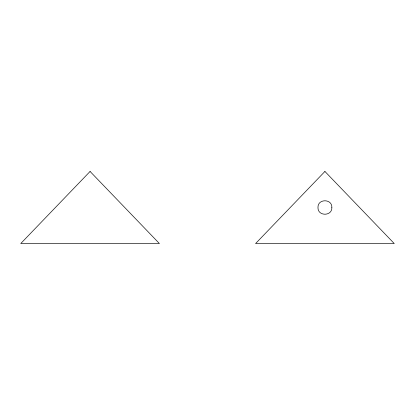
<?xml version="1.0" encoding="UTF-8"?>
<svg xmlns="http://www.w3.org/2000/svg" width="415" height="415" viewBox="0 0 415 415"><rect width="100%" height="100%" fill="white"/><g stroke="black" fill="none" stroke-linecap="round" stroke-linejoin="round"><path stroke-width="0.62" d="M331.85 207.505C332.275 216.443 317.568 216.443 317.983 207.505C317.558 198.557 332.285 198.557 331.85 207.505M90.076 171.452L20.75 243.548L159.412 243.548L90.076 171.452M324.919 171.452L255.588 243.548L394.25 243.548L324.919 171.452"/></g></svg>
